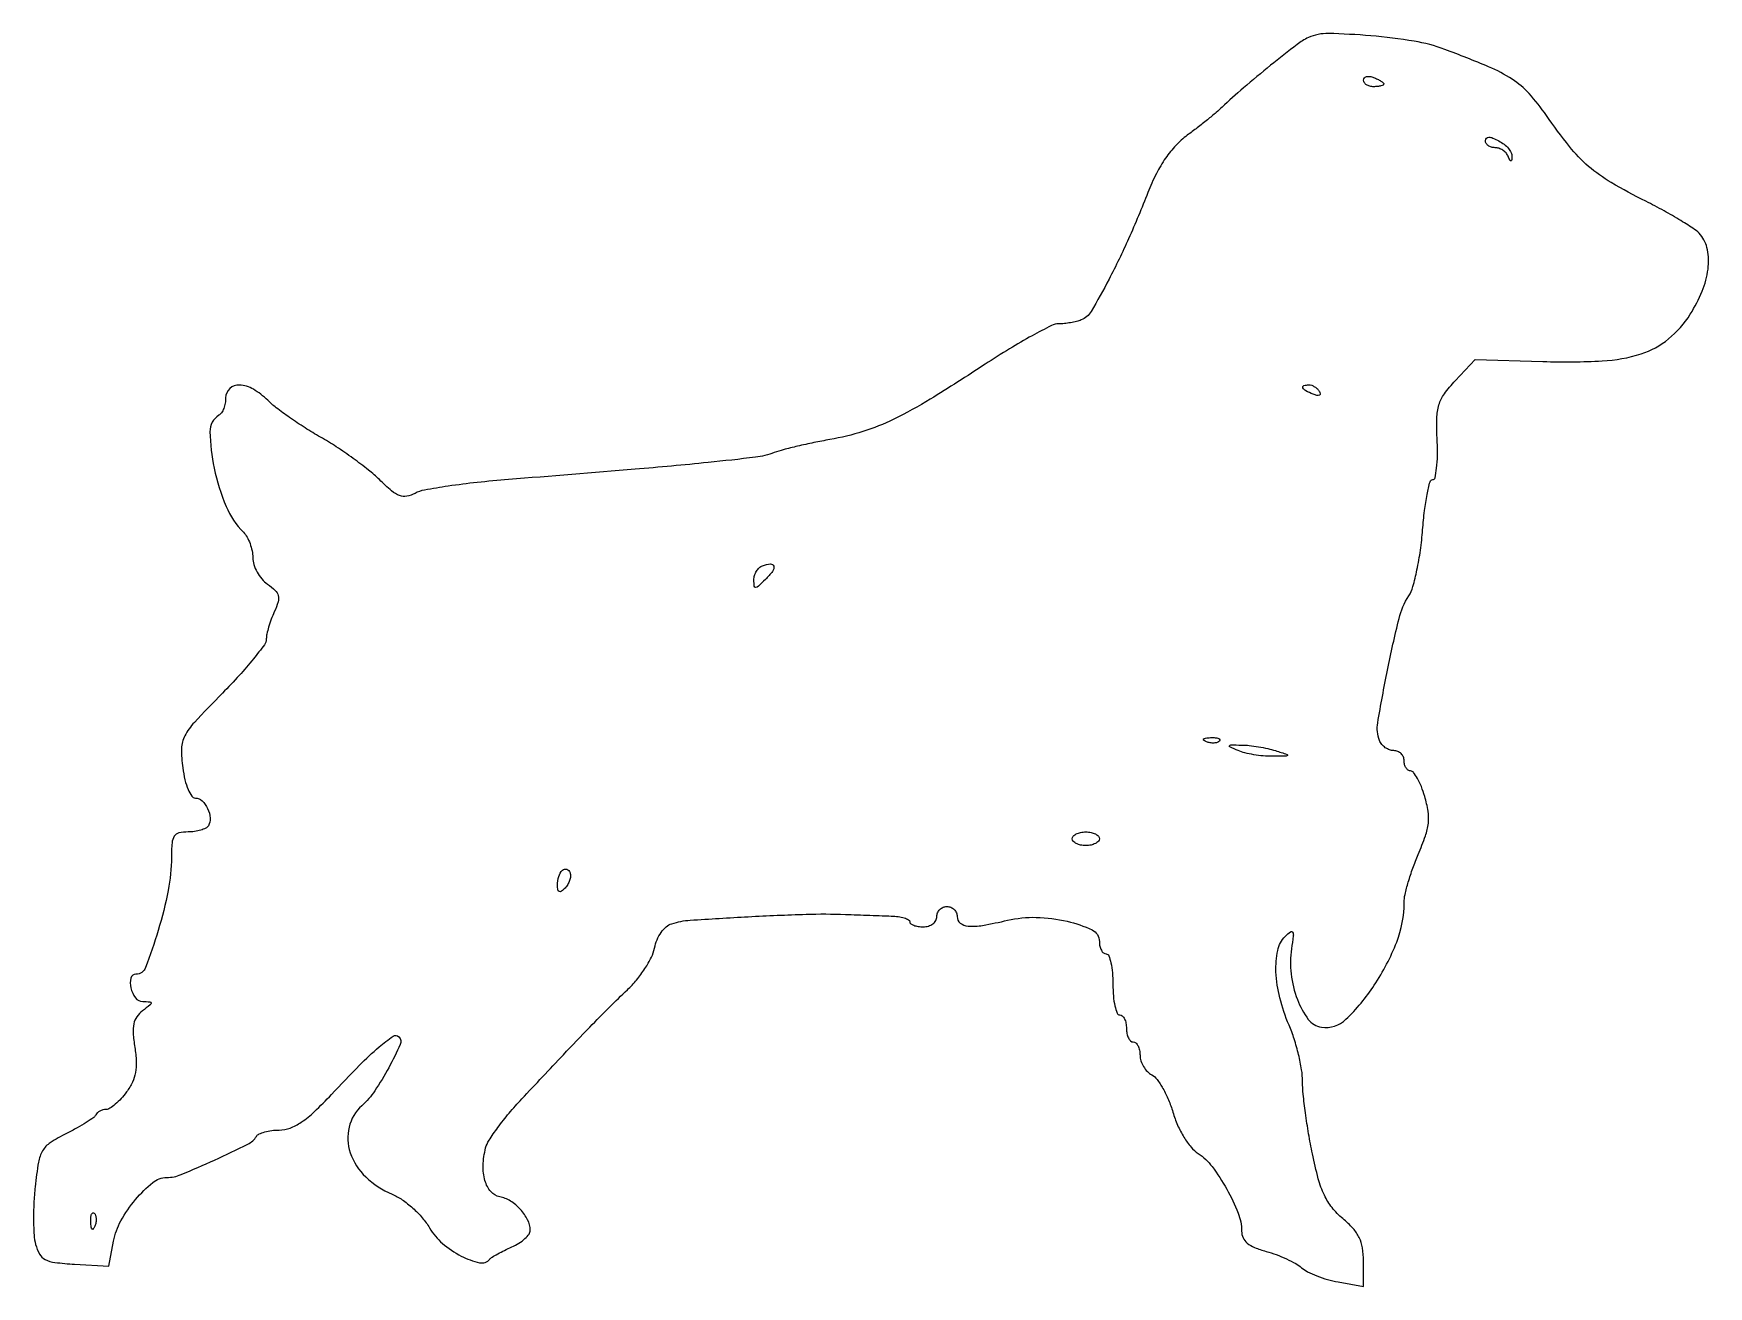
# Model space of a CAD drawing. Extents: x 1 to 248, y 0 to 185.
import ezdxf

# ---------------------------------------------------------------- set-up
doc = ezdxf.new("R2010")
doc.units = 0

msp = doc.modelspace()

# ---------------------------------------------------------------- linework, layer by layer
for points in [[(188.859479, 184.245675, 0.058107), (187.192569, 183.240347, 0.00502), (183.290043, 180.156019, 0.007294), (179.271711, 176.816173, 0.013376), (176.113084, 173.962113, -0.016003), (175.258726, 173.198248, -0.005125), (173.942263, 172.117725, -0.005107), (172.451032, 170.943992, -0.005687), (170.988236, 169.842933, 0.045222), (169.280769, 168.33251, 0.038514), (167.769518, 166.460555, 0.034238), (166.413412, 164.16579, 0.022949), (165.171713, 161.38082, -0.011417), (162.317202, 154.559901, -0.015766), (159.426202, 148.585901, -0.011753), (156.77875, 143.805244, -0.170406), (155.325798, 142.571526, -0.031545), (154.625283, 142.352266, -0.017173), (153.742601, 142.167886, -0.017051), (152.828755, 142.041448, -0.025852), (152.027653, 142, 0.117306), (150.908768, 141.733833, 0.008501), (148.078123, 140.245416, 0.011528), (144.73853, 138.314848, 0.008455), (141.122422, 136.026946, -0.007186), (133.040475, 130.88475, -0.025196), (127.63218, 127.916834, -0.036335), (123.097151, 126.111379, -0.033154), (118.208108, 124.915169, 0.00731), (115.83938, 124.463804, 0.006932), (113.442382, 123.935895, 0.006903), (111.335228, 123.410297, 0.024122), (110, 122.987751, -0.058065), (107.221155, 122.311479, -0.005471), (100.234288, 121.527211, -0.004489), (89.44001, 120.532835, -0.000972), (70.767807, 119.018178, 0.00738), (66.123347, 118.581441, 0.009516), (61.873007, 118.036354, 0.007604), (58.347953, 117.461013, 0.078762), (56.962631, 116.980001, -0.076118), (55.734994, 116.546494, -0.139334), (54.685907, 116.640506, -0.085412), (53.507986, 117.341268, -0.017018), (51.694824, 119.000555, 0.025967), (50.083893, 120.422668, 0.011515), (47.822855, 122.135365, 0.011362), (45.339672, 123.843405, 0.015042), (43, 125.276955, -0.011699), (40.72596, 126.649468, -0.010599), (38.441335, 128.171305, -0.010681), (36.45445, 129.620529, -0.033086), (35.204545, 130.711687, 0.063529), (33.087043, 132.344775, 0.119094), (31.028695, 132.965729, 0.20508), (29.601246, 132.446886, 0.207299), (29, 131.059017, -0.046881), (28.925923, 130.270704, -0.046318), (28.70625, 129.50665, -0.050262), (28.383556, 128.876024, -0.111412), (28, 128.5, 0.265838), (26.683799, 126.076706, 0.046292), (27.302317, 120.703602, 0.047392), (29.060625, 115.056322, 0.097518), (31.629675, 111.227468, -0.069791), (32.154906, 110.530853, -0.038936), (32.597467, 109.56294, -0.037974), (32.899207, 108.493937, -0.04984), (33, 107.485275, 0.077829), (33.159718, 106.465404, 0.049695), (33.639057, 105.362531, 0.048719), (34.343123, 104.347976, 0.064027), (35.175512, 103.58962, -0.03594), (36.323937, 102.655486, -0.145276), (36.773538, 101.883818, -0.136914), (36.743101, 100.965057, -0.030578), (36.175512, 99.485863, 0.018365), (35.725541, 98.393675, 0.017117), (35.345307, 97.24568, 0.017388), (35.078122, 96.202957, 0.054069), (35, 95.482644, -0.161268), (34.719603, 94.635899, -0.0103), (33.097927, 92.547102, -0.014244), (31.005423, 90.108927, -0.01007), (28.524857, 87.487915, 0.006293), (24.380434, 83.174573, 0.066143), (22.959851, 81.187858, 0.119291), (22.484383, 79.335015, 0.037505), (22.660781, 76.458218, 0.023855), (22.990873, 74.683724, 0.041321), (23.45416, 73.258141, 0.05175), (23.985981, 72.285148, 0.246618), (24.528935, 72, -0.193767), (25.524165, 71.599269, -0.092079), (26.34236, 70.457, -0.088613), (26.717524, 69.053328, -0.160861), (26.444227, 67.909758, -0.138724), (26.061795, 67.559486, -0.042953), (25.330092, 67.267241, -0.039233), (24.41659, 67.067074, -0.034335), (23.440983, 67, 0.055945), (22.109054, 66.850503, 0.1947), (21.41216, 66.365362, 0.126193), (21.07681, 65.376685, 0.018619), (20.994423, 63.25, -0.04833), (20.51512, 58.378415, -0.025049), (19.03209, 52.440382, -0.016652), (17.172869, 46.979176, -0.311902), (15.755889, 46, 0.340969), (15.00619, 45.421496, 0.125177), (14.995762, 43.995548, 0.099074), (15.691988, 42.513785, 0.233055), (16.75, 41.968197, -0.012612), (17.822359, 41.921633, -0.400659), (17.984679, 41.743873, -0.222481), (17.844246, 41.460393, -0.006003), (16.719411, 40.585587, 0.077144), (15.872742, 39.708602, 0.10176), (15.429884, 38.692471, 0.070697), (15.337104, 37.31027, 0.021111), (15.58303, 35.206126, -0.027323), (15.80137, 33.112873, -0.05816), (15.692725, 31.491071, -0.066035), (15.230213, 30.071462, -0.045762), (14.363619, 28.620161, -0.026873), (13.564489, 27.63897, -0.031659), (12.70473, 26.804829, -0.033283), (11.904241, 26.208286, -0.137601), (11.333333, 26.031425, 0.058088), (10.862369, 25.963626, 0.055368), (10.411458, 25.788919, 0.059793), (10.046558, 25.539432, 0.108781), (9.833333, 25.25, -0.136035), (9.512438, 24.860111, -0.011563), (8.422917, 24.13278, -0.014647), (7.056388, 23.320665, -0.010813), (5.5, 22.49989, 0.027341), (3.104458, 21.133573, 0.117048), (1.973804, 19.955245, 0.092729), (1.360141, 18.257211, 0.013715), (0.869221, 14.627479, 0.014633), (0.679073, 12.186512, 0.014103), (0.628823, 9.708313, 0.014172), (0.708065, 7.524636, 0.048812), (0.93662, 6.12759, 0.063572), (1.523889, 4.685318, 0.147864), (2.358579, 3.886344, 0.088819), (3.784438, 3.456552, 0.014195), (6.697087, 3.201913), (11.759376, 2.903826), (12.453228, 6.602376, -0.081195), (13.534782, 9.588645, -0.046616), (15.710775, 12.751063, -0.046434), (18.233283, 15.257236, -0.174064), (20.302234, 16, 0.098746), (22.411191, 16.420603, 0.008972), (27.351569, 18.577546, 0.007341), (32.291511, 20.92903, 0.140479), (33.539896, 22.064553, -0.147785), (33.94812, 22.42533, -0.039907), (34.768228, 22.725212, -0.036771), (35.798581, 22.931157, -0.030952), (36.909598, 23, 0.09087), (38.503887, 23.292159, 0.058946), (40.170581, 24.160369, 0.040505), (42.11325, 25.728, 0.014594), (44.616578, 28.25, -0.00646), (48.769862, 32.572684, -0.021384), (51.657896, 35.261552, -0.026118), (53.709959, 36.836856, -0.3616), (54.575892, 36.757441, -0.313003), (54.777908, 35.6391, -0.016444), (53.071723, 32.202811, -0.024731), (51.016496, 28.798883, -0.060805), (49.10641, 26.595012, 0.150996), (47.22031, 23.41864, 0.142336), (47.396303, 19.649491, 0.120309), (49.678623, 16.080121, 0.09192), (53.571679, 13.534497, -0.051365), (55.069872, 12.719104, -0.033079), (56.624454, 11.49457, -0.032633), (58.035038, 10.046333, -0.043512), (59.101492, 8.552557, 0.082157), (61.009903, 6.27292, 0.057888), (63.784992, 4.397855, 0.064095), (66.472471, 3.415159, 0.282791), (68, 3.936073, -0.081296), (68.346552, 4.238557, -0.01164), (69.160938, 4.718008, -0.012969), (70.16044, 5.242016, -0.010745), (71.25, 5.748916, 0.036527), (72.300139, 6.304981, 0.044914), (73.182845, 6.975697, 0.051174), (73.790591, 7.656169, 0.164396), (73.968197, 8.228561, 0.112655), (73.582096, 9.744616, 0.066812), (72.512931, 11.283637, 0.065491), (71.043916, 12.5195, 0.095303), (69.475067, 13.143548, -0.172264), (68.152015, 13.918273, -0.104897), (67.288749, 15.533407, -0.080064), (67.012871, 17.782764, -0.053692), (67.388078, 20.351713, -0.080667), (67.886566, 21.488372, -0.015108), (69.183069, 23.365301, -0.015817), (70.850754, 25.486187, -0.013885), (72.720957, 27.593992, -0.000844), (78.86194, 34.11758, -0.003142), (82.760713, 38.193666, -0.004875), (85.67127, 41.140515, -0.006903), (88.322936, 43.701676, 0.032728), (89.67098, 45.145422, 0.027592), (90.904012, 46.834679, 0.028504), (91.857905, 48.507017, 0.06609), (92.32425, 49.871248, -0.050237), (92.699052, 51.092459, -0.054865), (93.302052, 52.176082, -0.060554), (94.054402, 53.002733, -0.101377), (94.871834, 53.459322, -0.060107), (97.598898, 53.97605, -0.003422), (106.15969, 54.493303, -0.005675), (114.694005, 54.853278, -0.017249), (120.5, 54.831853, 0.000327), (122.232678, 54.766792, 0.000248), (124.132812, 54.69763, 0.000251), (125.915745, 54.634516, 0.000586), (127.25, 54.589518, -0.02573), (128.303725, 54.500808, -0.040235), (129.192187, 54.305984, -0.047876), (129.8222, 54.04556, -0.277605), (130, 53.75, 0.236684), (130.144179, 53.462482, 0.070716), (130.5875, 53.220312, 0.054077), (131.234006, 53.054736, 0.035683), (132, 53, 0.072314), (132.769411, 53.111864, 0.08892), (133.416667, 53.4375, 0.10214), (133.846791, 53.924246, 0.130775), (134, 54.5, -0.099038), (134.114514, 55.072457, -0.097945), (134.440625, 55.559375, -0.097945), (134.927543, 55.885486, -0.099038), (135.5, 56, -0.099038), (136.072457, 55.885486, -0.097945), (136.559375, 55.559375, -0.097945), (136.885486, 55.072457, -0.099038), (137, 54.5, 0.22879), (137.459189, 53.549013, 0.150864), (138.611376, 53.099932, 0.061885), (140.764219, 53.210754, 0.013207), (144.442173, 53.961888, -0.063308), (148.692279, 54.394427, -0.050573), (153.26424, 53.814905, -0.054423), (156.920376, 52.538517, -0.289227), (158, 50.828252, 0.052732), (158.073976, 50.128772, 0.072572), (158.29375, 49.537049, 0.092462), (158.618373, 49.139626, 0.177191), (159, 49, -0.31052), (159.388512, 48.732972, -0.036969), (159.70625, 47.678125, -0.033738), (159.927717, 46.224757, -0.020945), (160, 44.5, 0.020945), (160.072283, 42.775243, 0.033738), (160.29375, 41.321875, 0.036969), (160.611488, 40.267028, 0.31052), (161, 40, -0.191087), (161.381882, 39.848523, -0.088204), (161.70625, 39.4125, -0.068025), (161.926307, 38.765418, -0.048028), (162, 38, 0.048028), (162.073693, 37.234582, 0.068025), (162.29375, 36.5875, 0.088204), (162.618118, 36.151477, 0.191087), (163, 36, -0.188314), (163.381825, 35.850907, -0.089104), (163.70625, 35.422835, -0.068922), (163.926253, 34.787094, -0.048922), (164, 34.035184, 0.078706), (164.130066, 33.214019, 0.057334), (164.514958, 32.371935, 0.057185), (165.082521, 31.636864, 0.077063), (165.75305, 31.132164, -0.110976), (166.517759, 30.471616, -0.030858), (167.385266, 29.134742, -0.029538), (168.205205, 27.458153, -0.027178), (168.847799, 25.649908, 0.031871), (169.551627, 23.726699, 0.03349), (170.484457, 21.941447, 0.036144), (171.532942, 20.475008, 0.074584), (172.581886, 19.538303, -0.087122), (174.641201, 17.605008, -0.033088), (176.798811, 14.290091, -0.032886), (178.489567, 10.745642, -0.095121), (179, 8.086842, 0.110155), (179.217674, 7.110796, 0.110706), (179.829242, 6.321764, 0.076789), (180.92263, 5.669854, 0.028749), (182.618275, 5.094954, -0.021734), (184.123226, 4.608124, -0.018916), (185.653001, 3.971869, -0.019337), (186.993546, 3.289824, -0.051862), (187.868275, 2.674612, 0.063018), (188.752485, 2.081675, 0.023476), (190.122243, 1.473434, 0.02282), (191.694613, 0.94307, 0.025599), (193.25, 0.581349), (197, -0.090626), (197, 3.631861, 0.038898), (196.846406, 5.60317, 0.074027), (196.372415, 7.11774, 0.071216), (195.463259, 8.46602, 0.033636), (193.950607, 9.927174, -0.048733), (192.354532, 11.564724, -0.059004), (191.220574, 13.38426, -0.043996), (190.328021, 15.818028, -0.014807), (189.450607, 19.499626, -0.009102), (188.89527, 22.448463, -0.008195), (188.426116, 25.520431, -0.008242), (188.09605, 28.288589, -0.025554), (188, 30.166721, 0.040331), (187.859736, 31.902797, 0.01858), (187.4125, 34.127452, 0.018263), (186.765897, 36.445139, 0.024097), (186, 38.5, -0.039115), (184.639923, 42.512989, -0.051472), (184.078931, 46.335307, -0.061013), (184.331092, 49.52053, -0.147179), (185.438787, 51.581644, -0.031621), (186.225039, 52.274276, -0.47058), (186.538503, 52.203945, -0.150565), (186.634464, 51.649993, -0.00715), (186.364957, 49.760216, 0.069602), (186.301888, 46.045711, 0.060911), (187.239591, 42.273997, 0.068198), (188.852798, 39.331762, 0.200672), (190.796734, 38.174432, 0.231217), (194.408106, 39.345345, 0.054484), (198.58324, 44.36351, 0.053263), (201.9005, 50.756156, 0.09333), (203, 56.595233, -0.056454), (203.133114, 57.770443, -0.015048), (203.610339, 59.596162, -0.015059), (204.282416, 61.652556, -0.015009), (205.077749, 63.667095, 0.017294), (206.145538, 66.40836, 0.056432), (206.577683, 68.304196, 0.067507), (206.536526, 70.059876, 0.032879), (206.037607, 72.25, 0.022033), (205.539499, 73.686514, 0.032043), (204.966139, 74.898438, 0.033168), (204.398776, 75.779191, 0.237366), (203.959858, 76, -0.153973), (203.593787, 76.115468, -0.097926), (203.281958, 76.440625, -0.080436), (203.071544, 76.926447, -0.062128), (203, 77.5, 0.101174), (202.882975, 78.072412, 0.098422), (202.550156, 78.559375, 0.097427), (202.053098, 78.885603, 0.096942), (201.468615, 79, -0.088534), (200.840137, 79.112163, -0.066524), (200.217872, 79.440936, -0.065655), (199.695906, 79.927239, -0.080982), (199.36122, 80.501059, -0.134106), (199.099554, 83.114609, -0.008198), (200.541201, 90.894282, -0.010589), (202.24693, 98.493422, -0.081209), (203.679216, 101.843275, 0.073047), (204.290876, 103.211956, 0.016819), (204.895458, 105.673938, 0.017029), (205.404646, 108.585837, 0.015895), (205.728508, 111.593275, -0.011691), (206.010155, 114.432736, -0.019016), (206.396775, 116.824275, -0.013577), (206.82642, 118.69756, -0.342019), (207.216839, 119, 0.355093), (207.567828, 119.285233, 0.022736), (207.794336, 120.68425, 0.02515), (207.914384, 122.535437, 0.015191), (207.879408, 124.733617, -0.015868), (207.830608, 128.086268, -0.069123), (208.136846, 130.043513, -0.084581), (208.934028, 131.6445, -0.030814), (210.556908, 133.601406), (213.5, 136.735578), (223.5, 136.43456, 0.020198), (232.261101, 136.524791, 0.065082), (237.982038, 137.569787, 0.094299), (242.024202, 139.771166, 0.080046), (245.25, 143.417266, 0.044517), (247.006305, 146.827488, 0.064951), (247.863958, 150.092322, 0.078883), (247.7776, 152.94432, 0.124874), (246.75, 155.148939, 0.073994), (245.888246, 155.933341, 0.010443), (243.861409, 157.232015, 0.011719), (241.377796, 158.672284, 0.00973), (238.671818, 160.090069, -0.016774), (233.570264, 162.855268, -0.045605), (230.231475, 165.245901, -0.046118), (227.402209, 168.186629, -0.01747), (224, 172.765933, 0.032853), (221.443732, 175.994363, 0.064949), (218.960007, 178.1106, 0.045304), (215.471734, 179.950713, 0.009336), (209, 182.507122, 0.0488), (204.478881, 183.709868, 0.019097), (198.064503, 184.511282, 0.015896), (191.814965, 184.851078, 0.112761)], [(200, 177.393011, -0.289661), (199.903916, 177.241071, -0.046727), (199.559375, 177.115447, -0.039339), (199.074824, 177.028469, -0.024748), (198.5, 177, -0.062722), (197.926468, 177.07223, -0.08088), (197.440625, 177.284531, -0.098158), (197.115494, 177.599211, -0.152681), (197, 177.968615, -0.184534), (197.122486, 178.289193, -0.147206), (197.440625, 178.483616, -0.100118), (197.925634, 178.511135, -0.055937), (198.5, 178.361626, -0.02136), (199.074558, 178.112506, -0.030395), (199.559375, 177.839659, -0.030693), (199.912889, 177.579329, -0.222225)], [(218.921053, 166.714816, -0.015968), (218.864301, 166.130546, -0.394284), (218.749635, 166.035735, -0.276998), (218.601603, 166.137159, -0.011535), (218.337719, 166.75, 0.087674), (218.039141, 167.227909, 0.065245), (217.565351, 167.632812, 0.064399), (216.995939, 167.906632, 0.080074), (216.416667, 168, -0.071399), (215.87528, 168.077705, -0.0867), (215.416146, 168.304085, -0.100339), (215.109196, 168.640426, -0.135758), (215, 169.035184, -0.188457), (215.144316, 169.404473, -0.214004), (215.491503, 169.552925, -0.094032), (216.098381, 169.426677, -0.0247), (217, 169, -0.045243), (217.759287, 168.500561, -0.049918), (218.389309, 167.887201, -0.0561), (218.808249, 167.257371, -0.135769)], [(190.492921, 132.011454, -0.1144), (190.606889, 131.674071, -0.32948), (190.487528, 131.474315, -0.155351), (190.131719, 131.443138, -0.036408), (189.551938, 131.618443, -0.029964), (188.48003, 132.105273, -0.168622), (188.057392, 132.558518, -0.444011), (188.201747, 132.882327, -0.079093), (188.940983, 133, -0.088797), (189.34605, 132.927491, -0.053277), (189.78502, 132.709615, -0.051183), (190.189428, 132.389589, -0.061454)], [(108.690476, 104.261905, -0.008322), (107.652783, 103.25819, -0.181173), (107.268248, 103.09848, -0.393899), (107.047975, 103.28984, -0.026268), (107, 104.202381, -0.070773), (107.093443, 104.859234, -0.064857), (107.367188, 105.485379, -0.068627), (107.772079, 105.987384, -0.103369), (108.25, 106.279762, -0.058902), (109.452073, 106.555337, -0.383144), (109.914384, 106.222422, -0.22066), (109.745669, 105.465966, -0.032911)], [(175.729167, 80.395833, -0.126455), (175.402231, 80.202593, -0.060344), (174.916927, 80.123424, -0.05415), (174.359369, 80.160852, -0.051402), (173.8125, 80.316886, -0.054073), (173.395823, 80.538436, -0.470617), (173.37858, 80.720685, -0.168741), (173.670344, 80.862007, -0.018894), (174.416667, 80.921053, -0.028489), (175.112848, 80.910055, -0.077125), (175.592839, 80.799335, -0.208169), (175.77538, 80.614691, -0.296942)], [(184, 79, -0.002223), (185.708813, 78.444353, -0.481249), (185.761213, 78.302957, -0.258782), (185.576132, 78.196453, -0.00148), (183.5, 78.169965, -0.024805), (182.204949, 78.221537, -0.018779), (180.79375, 78.401663, -0.019109), (179.478826, 78.671936, -0.041255), (178.5, 79, -0.005256), (177.270016, 79.54393, -0.448398), (177.216002, 79.718007, -0.262453), (177.427406, 79.837733, -0.003431), (179, 79.830035, -0.024262), (180.138026, 79.761362, -0.013931), (181.5, 79.574087, -0.013896), (182.861308, 79.309036, -0.022466)], [(158, 66, -0.191087), (157.848523, 65.618118, -0.088204), (157.4125, 65.29375, -0.068025), (156.765418, 65.073693, -0.048028), (156, 65, -0.048028), (155.234582, 65.073693, -0.068025), (154.5875, 65.29375, -0.088204), (154.151477, 65.618118, -0.191087), (154, 66, -0.191087), (154.151477, 66.381882, -0.088204), (154.5875, 66.70625, -0.068025), (155.234582, 66.926307, -0.048028), (156, 67, -0.048028), (156.765418, 66.926307, -0.068025), (157.4125, 66.70625, -0.088204), (157.848523, 66.381882, -0.191087)], [(79.1125, 58.7125, -0.034004), (78.572437, 58.24129, -0.258294), (78.25, 58.194569, -0.271978), (78.050901, 58.441764, -0.036751), (78, 59.133333, -0.07118), (78.185927, 60.432743, -0.125949), (78.734472, 61.358698, -0.296734), (79.350998, 61.489127, -0.22378), (79.841667, 60.975, -0.099514), (79.906408, 60.452911, -0.059262), (79.785599, 59.836016, -0.055968), (79.509426, 59.223506, -0.062578)], [(9.683114, 8.8125, -0.054073), (9.461564, 8.395823, -0.470617), (9.279315, 8.37858, -0.168741), (9.137993, 8.670344, -0.018894), (9.078947, 9.416667, -0.028489), (9.089945, 10.112848, -0.077125), (9.200665, 10.592839, -0.208169), (9.385309, 10.77538, -0.296942), (9.604167, 10.729167, -0.126455), (9.797407, 10.402231, -0.060344), (9.876576, 9.916927, -0.05415), (9.839148, 9.359369, -0.051402)]]:
    msp.add_lwpolyline(points, format="xyb", close=True)

doc.saveas('drawing.dxf')
